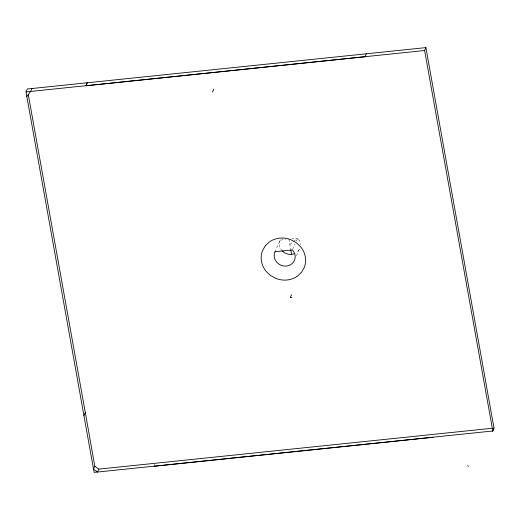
<?xml version="1.0" encoding="UTF-8"?>
<svg xmlns="http://www.w3.org/2000/svg" width="520" height="520" viewBox="0 0 520 520"><rect width="100%" height="100%" fill="white"/><g stroke="black" fill="none" stroke-linecap="round" stroke-linejoin="round"><path stroke-width="0.39" stroke-dasharray="2.6 1.95" d="M154.329 465.55L154.973 464.094M274.82 252.142L280.221 240.078L285.74 239.506M292.721 249.203L294.983 244.101M296.27 241.189L297.564 238.277L297.934 238.622A10.647 9.809 23.9 0 1 300.352 244.725M296.478 255.801L299.709 248.514A10.647 9.809 23.9 0 1 296.562 252.531M280.221 240.078L279.988 240.487A10.647 9.809 23.9 0 0 281.756 250.38M289.848 244.504L297.564 238.277L292.045 238.849M288.892 239.174L290.661 249.067"/><path stroke-width="0.78" d="M492.707 430.996L94.094 472.394L26 91.923L27.294 89.005L425.906 47.606L494 428.077L492.83 431.093L424.613 50.518L425.906 47.606M31.922 88.523L30.628 91.442L26.812 96.473M87.087 82.797L85.91 85.806L365.014 56.712M85.91 85.806L87.204 82.895M212.537 92.034L213.824 89.122M28.249 94.354L85.293 412.503L83.915 415.526M85.293 412.503L94.802 466.226L93.509 469.144L97.5 472.037L98.794 469.125L492.388 428.246M364.943 56.83L366.308 53.794M291.577 294.671L290.284 297.583L291.928 297.414M492.629 431.113L494 428.077M26 91.923L424.613 50.518M154.005 466.284L433.037 437.3M94.802 466.226L98.794 469.125M467.623 465.719L468.442 466.394M290.797 249.828L291.616 254.397M294.236 253.78A10.647 9.809 23.9 0 1 282.211 250.894M265.239 245.882L262.529 250.582A22.523 20.748 23.9 0 0 266.279 271.505L270.536 275.476L275.672 278.33A22.523 20.748 23.9 0 0 297.596 276.055L301.542 272.259L304.252 267.56A22.523 20.748 23.9 0 0 300.502 246.636L296.244 242.665L291.109 239.811A22.523 20.748 23.9 0 0 269.185 242.086L265.239 245.882M275.061 251.732L274.82 252.142A10.647 9.809 23.9 0 0 286.449 266.052A10.647 9.809 23.9 0 0 292.773 250.276L292.396 249.931L275.061 251.732"/></g></svg>
